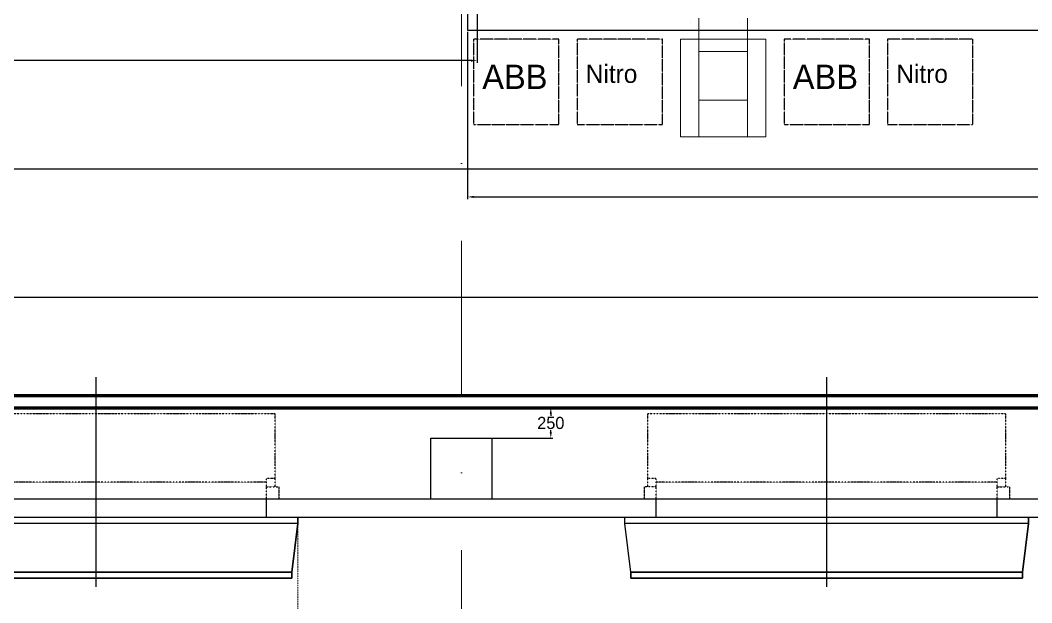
# Model space of a CAD drawing. Header units: metres. Extents: x 31500 to 1073645, y -1029792 to 61053.
# Drawn here: x 126086 to 134392, y -550883 to -546100 of the extents above; entities that cross this region are included whole.
import ezdxf

# ---------------------------------------------------------------- set-up
doc = ezdxf.new("R2010")
doc.units = ezdxf.units.M
doc.header["$PDMODE"] = 65
for name, pattern in [('DIVIDE', [1.25, 0.5, -0.25, 0, -0.25, 0, -0.25]), ('STRICHPUNKT', [1, 0.5, -0.25, 0, -0.25]), ('ČERCHOVANÁ', [25.4, 12.7, -6.35, 0, -6.35]), ('ČÁRKOVANÁ', [19.05, 12.7, -6.35])]:
    doc.linetypes.add(name, pattern=pattern)
for name, color, linetype in [('3', 3, 'STRICHPUNKT'), ('Layer15', 7, 'Continuous'), ('PS2', 7, 'Continuous'), ('TG-OBRYS', 1, 'Continuous')]:
    doc.layers.add(name, color=color, linetype=linetype)
doc.layers.add('Chlazení - kondenz', color=4, linetype='Continuous', lineweight=25)
doc.layers.add('TG-KOTY', color=2, linetype='Continuous', lineweight=18)
doc.layers.add('Osa(ISO)', color=6, linetype='Continuous', lineweight=25, true_color=0xff00ff)
doc.dimstyles.new('100', dxfattribs={"dimscale": 100, "dimtxt": 1, "dimasz": 0.5, "dimexe": 0.18, "dimexo": 0.0625, "dimgap": 0.09, "dimtad": 0, "dimtih": 1, "dimtoh": 1, "dimdec": 0, "dimzin": 0, "dimdsep": 46, "dimtxsty": 'Standard', "dimcen": 0.09, "dimadec": 0, "dimazin": 0, "dimtfac": 1, "dimtdec": 4, "dimtofl": 0, "dimtmove": 0, "dimatfit": 3, "dimfxl": 1, "dimtolj": 1, "dimtzin": 0, "dimarcsym": 0})

# ---------------------------------------------------------------- blocks, each defined once
blk = doc.blocks.new('4A$4145464748494A4B4C4D4E4F505152535455565758595A5B5C5D5E5F606162636465666768696A6B6C6D6E6F707172737475767778797A7B7C7D7E7F808182838485868788898A8B8C8D8E8F909192939495969798999A9B9C9D9E9FA0A1A2A3A4A5A6A7A8A9AAABACADAEAFB0B1B2B3B4B6B7B8B9BABBBCBDBEBFC0C1C2C3C4C5C6C7C8C9CACBCCCDCECFD0D1D2D3D4D5D6D7D8D9DADBDCDDDEDFE0E1E2E3E4E5E6E7E8E9EAEBECEDEEEFF0F1F2F3F4F5F6F7F8F9FAFBFCFDFEFF10010110210310410510610710810910A10B10C10D10E10F11011111211311411511611711811911A11B11C11D11E11F12012112212312412512612712812912A12B12C12D12E12F13013113213313413513613713813913A13B13C13D13E13F14014114214314414514614714814914A14B14C14D14E14F15015115215315415515615715815915A15B15C15D15E15F16016116216316416516616716816916A16B16C16D16E16F17017117217317417517617717817917A17B17C17D17E17F18018118218318418518618718818918A18B18C18D18E18F19019119219319419519619719819919A19B19C19D19E19F1A01A11A21A31A41A51A61A71A81A91AA1AB1AC1AD1AE1AF1B01B11B21B31B41B51B61B71B81B91BA1BB1BC1BD1BE1BF1C01C11C21C31C41C51C61C71C81C91CA1CB1CC1CD1CE1CF1D01D11D21D31D41D51D61D71D81D91DA1DB1DC1DD1DE1DF1E01E11E21E31E41E51E61E71E81E91EA1EB1EC1ED1EE1EF1F01F11F21F31F41F51F61F71F81F91FA1FB1FC1FD1FE1FF20020120220320420520620720820920A20B20C20D20E20F21021121221321421521621721821921A21B21C21D21E21F22022122222322422522622722822922A22B22C22D22E22F23023123223323423523623723823923A23B23C23D23E23F24024124224324424524624724824924A24B24C24D24E24F25025125225325425525625725825925A25B25C25D25E25F26026126226326426526626726826926A26B26C26D26E26F27027127227327427527627727827927A27B27C27D27E27F28028128228328428528628728828928A28B28C28D28E28F29029129229329429529629729829929A29B29C29D29E29F2A02A12A22A32A42A52A62A72A82A92AA2AB2AC2AD2AE2AF2B02B12B22B32B42B52B62B72B82B92BA2BB2BC2BD2BE2BF2C02C12C22C32C42C52C62C72C82C92CA2CB2CC2CD2CE2CF2D02D12D22D32D42D52D62D72D82D92DA2DB2DC2DD2DE2DF2E02E12E22E32E42E52E62E72E82E92EA2EB2EC2ED2EE2EF2F02F12F22F32F42F52F62F72F82F92FA2FB2FC2FD2FE2FF30030130230330430530630730830930A30B30C30D30E30F31031131231331431531631731831931A31B31C31D31E31F32032132232332432532632732832932A32B32C32D32E32F33033133233333433533633733833933A33B33C33D33E33F34034134234334434534634734834934A34B34C34D34E34F35035135235335435535635735835935A35B35C35D35E35F36036136236336436536636736836936A36B36C36D36E36F37037137237337437537637737837937A37B37C37D37E37F38038138238338438538638738838938A38B38C38D38E38F39039139239339439539639739839939A39B39C39D39E39F3A03A13A23A33A43A53A63A73A83A93AA3AB3AC3AD3AE3AF3B03B13B23B33B43B53B63B73B83B93BA3BB3BC3BD3BE3BF3C03C13C23C33C43C53C63C73C83C93CA3CB3CC3CD3CE3CF3D03D13D23D33D43D53D63D73D83D93DA3DB3DC3DD3DE3DF3E03E13E23E33E43E53E63E73E83E93EA3EB3EC3ED3EE3EF3F03F13F23F33F43F53F63F73F83F93FA3FB3FC3FD3FE3FF40040140240340440540640740840940A40B40C40D40E40F41041141241341441541641741841941A41B41C41D41E41F42042142242342442542642742842942A42B42C42D42E42F43043143243343443543643743843943A43B43C43D43E43F44044144244344444544644744844944A44B44C44D44E44F45045145245345445545645745845945A45B45C45D45E45F46046146246346446546646746846946A46B46C46D46E46F47047147247347447547647747847947A47B47C47D47E47F48048148248348448548648748848948A48B48C48D48E48F49049149249349449549649749849949A49B49C49D49E49F4A04A14A24A34A44A54A64A74A84A94AA4AB4AC4AD4AE4AF4B04B14B24B34B44B54B64B74B84B94BA4BB4BC4BD4BE4BF4C04C14C24C34C44C54C64C74C84C94CA4CB4CC4CD4CE4CF4D04D14D24D34D44D54D64D74D84D94DA4DB4DC4DD4DE4DF4E04E14E24E34E44E54E64E74E84E94EA4EB4EC4ED4EE4EF4F04F14F24F34F44F54F64F74F84F94FA4FB4FC4FD4FE4FF50050150250350450550650750850950A50B50C50D50E50F51051151251351451551651751851951A51B51C51D51E51F52052152252352452552652752852952A52B52C52D52E52F53053153253353453553653753853953A53B53C53D53E53F54054154254354454554654754854954A54B54C54D54E54F55055155255355455555655755855955A55B55C55D55E55F56056156256356456556656756856956A56B56C56D56E56F57057157257357457557657757857957A57B57C57D57E57F58058158258358458558658758858958A58B58C58D58E58F59059159259359459559659759859959A59B59C59D59E59F5A05A15A25A35A45A55A65A75A85A95AA5AB5AC5AD5AE5AF5B05B15B25B35B45B55B65B75B85B95BA5BB5BC5BD5BE5BF5C05C15C25C35C45C55C65C75C85C95CA5CB5CC5CD5CE5CF5D05D15D25D35D45D55D65D75D85D95DA5DB5DC5DD5DE5DF5E05E15E25E35E45E55E65E75E85E95EA5EB5EC5ED5EE5EF5F05F15F25F35F45F55F65F75F85F95FA5FB5FC5FD5FE5FF60060160260360460560660760860960A60B60C60D60E60F61061161261361461561661761861961A61B61C61D61E61F62062162262362462562662762862962A62B62C62D62E62F63063163263363463563663763863963A63B63C63D63E63F64064164264364464564664764864964A64B64C64D64E64F65065165265365465565665765865965A65B65C65D65E65F66066166266366466566666766866966A66B66C66D66E66F67067167267367467567667767867967A67B67C67D67E67F68068168268368468568668768868968A68B68C68D68E68F69069169269369469569669869969A69B69C69D69E69F6A06A16A26A36A46A56A66A76A86A96AA6AB6AC6AD6AE6AF6B06B16B26B36B46B56B66B76B86B96BA6BB6BC6BD6BE6BF6C06C16C26C36C46C56C66C76C86C96CA6CB6CC6CD6CE6CF6D06D16D26D36D46D56D66D76D86D96DA6DB6DC6DD6DE6DF6E06E16E26E36E46E56E66E76E86E96EA6EB6EC6ED6EE6EF6F06F16F26F36F46F56F66F76F86F96FA6FB6FC6FD6FE6FF70070170270370470570670770870970A70B70C70D70E70F71071171271371471571671771871971A71B71C71D71E71F72072172272372472572672772872972A72B72C72D72E72F73073173273373473573673773873973A73B73C73D73E73F74074174274374474574674774874974A74B74C74D74E74F75075175275375475575675775875975A75B75C75D75E75F76076176276376476576676776876976A76B76C76D76E76F77077177277377477577677777877977A77B77C77D77E77F78078178278378478578678778878978A78B78C78D78E78F79079179279379479579679779879979A79B79C79D79E79F7A07A17A27A37A47A57A67A77A87A97AA7AB7AC7AD7AE7AF7B07B17B27B37B47B57B67B77B87B97BA7BB7BC7BD7BE7BF7C07C17C27C37C47C57C67C77C87C97CA7CB7CC7CD7CE7CF7D07D17D27D37D47D57D67D77D87D97DA7DB7DC7DD7DE7DF7E07E17E27E37E47E57E67E77E87E97EA7EB7EC7ED7EE7EF7F07F17F27F37F47F57F67F77F87F97FA7FB7FC7FD7FE7FF80080180280380480580680780880980A80B80C80D80E80F81081181281381481581681781881981A81B81C81D81E81F82082182282382482582682782882982A82B82C82D82E82F83083183283383483583683783883983A83B83C83D83E83F84084184284384484584684784884984A84B84C84D84E84F85085185285385485585685785885985A85B85C85D85E85F86086186286386486586686786886986A86B86C86D86E86F87087187287387487587687787887987A87B87C87D87E87F88088188288388488588688788888988A88B88C88D88E88F89089189289389489589689789889989A89B89C89D89E89F8A08A18A28A38A48A58A68A78A88A98AA8AB8AC8AD8AE8AF8B08B18B28B38B48B58B68B78B88B98BA8BB8BC8BD8BE8BF8C08C18C28C38C48C58C68C78C88C98CA8CB8CC8CD8CE8CF8D08D18D28D38D48D58D68D78D88D98DA8DB8DC8DD8DE8DF8E08E18E28E38E48E58E68E78E88E98EA8EB8EC8ED8EE8EF8F08F18F28F38F48F58F68F78F88F98FA8FB8FC8FD8FE8FF90090190290390490590690790890990A90B90C90D90E90F91091191291391491591691791891991A91B91C91D91E91F92092192292392492592692792892992A92B92C92D92E92F93093193293393493593693793893993A93B93C93D93E93F94094194294394494594694794894994A94B94C94D94E94F95095195295395495595695795895995A95B95C95D95E95F96096196296396496596696796896996A96B96C96D96E96F97097197297397497597697797897997A97B97C97D97E97F98098198298398498598698798898998A98B98C98D98E98F99099199299399499599699799899999A99B99C99D99E99F9A09A19A29A39A49A59A69A79A89A99AA9AB9AC9AD9AE9AF9B09B19B29B39B49B59B69B79B89B99BA9BB9BC9BD9BE9BF9C09C19C29C39C49C59C69C79C89C99CA9CB9CC9CD9CE9CF9D09D19D29D39D49D59D69D79D89D99DA9DB9DC9DD9DE9DF9E09E19E29E39E49E59E69E79E89E99EA9EB9EC9ED9EE9EF9F09F19F29F39F49F59F69F79F89F99FA9FB9FC9FD9FE9FFA00A01A02A03A04A05A06A07A08A09A0AA0BA0CA0DA0EA0FA10A11A12A13A14A15A16A17A18A19A1AA1BA1CA1DA1EA1FA20A21A22A23A24A25A26A27A28A29A2AA2BA2CA2DA2EA2FA30A31A32A33A34A35A36A37A38A39A3AA3BA3CA3DA3EA3FA40A41A42A43A44A45A46A47A48A49A4AA4BA4CA4DA4EA4FA50A51A52A53A54A55A56A57A58A59A5AA5BA5CA5DA5EA5FA60A61A62A63A64A65A66A67A68A69A6AA6BA6CA6DA6EA6FA70A71A72A73A74A75A76A77A78A79A7AA7BA7CA7DA7EA80A81A82A83A84A85A86A87A88A89')
at = {"layer": 'Layer15', "color": 3, "lineweight": 0}
for p, q in [((-200, -275), (-200, 0)), ((200, -275), (200, 0)), ((-269.9, -37.2), (-269.9, -36.7)), ((-269.9, -37.2), (-269.9, -36.7)), ((129.6, -36.7), (130.1, -36.7)), ((-200, -675), (-200, -975)), ((200, -675), (200, -975))]:
    blk.add_line(p, q, dxfattribs=at)
for points in [[(-350, -975), (350, -975), (350, -175), (-350, -175)], [(-200, -675), (200, -675), (200, -275), (-200, -275)]]:
    blk.add_lwpolyline(points, close=True, dxfattribs=at)
blk = doc.blocks.new('*D3799')
at = {"layer": 'DEFPOINTS', "color": 0}
for p in [(120458.5, -545431.9), (129838.5, -545431.9), (129838.5, -546431.9)]:
    blk.add_point(p, dxfattribs=at)
at = {"layer": 'TG-KOTY', "color": 0, "lineweight": -2}
for p, q in [((120458.5, -545438.1), (120458.5, -546449.9)), ((129838.5, -545438.1), (129838.5, -546449.9)), ((120508.5, -546431.9), (124864.7, -546431.9)), ((129788.5, -546431.9), (125232.7, -546431.9))]:
    blk.add_line(p, q, dxfattribs=at)
at = {"layer": 'TG-KOTY', "color": 0}
for points in [[(120508.5, -546423.5), (120508.5, -546440.2), (120458.5, -546431.9)], [(129788.5, -546440.2), (129788.5, -546423.5), (129838.5, -546431.9)]]:
    blk.add_solid(points, dxfattribs=at)
at = {"layer": 'TG-KOTY', "color": 0, "insert": (125048.7, -546431.9), "char_height": 100, "attachment_point": 5}
blk.add_mtext('\\A1;9380', dxfattribs=at)
blk = doc.blocks.new('*D3823')
at = {"layer": 'DEFPOINTS', "color": 0}
for p in [(129758.5, -546188.1), (140958.5, -546181.9), (140958.5, -547550.7)]:
    blk.add_point(p, dxfattribs=at)
at = {"layer": 'TG-KOTY', "color": 0, "lineweight": -2}
for p, q in [((129758.5, -546194.4), (129758.5, -547568.7)), ((140958.5, -546188.1), (140958.5, -547568.7)), ((129808.5, -547550.7), (135166.1, -547550.7)), ((140908.5, -547550.7), (135550.8, -547550.7))]:
    blk.add_line(p, q, dxfattribs=at)
at = {"layer": 'TG-KOTY', "color": 0}
for points in [[(129808.5, -547542.4), (129808.5, -547559.1), (129758.5, -547550.7)], [(140908.5, -547559.1), (140908.5, -547542.4), (140958.5, -547550.7)]]:
    blk.add_solid(points, dxfattribs=at)
at = {"layer": 'TG-KOTY', "color": 0, "insert": (135358.5, -547550.7), "char_height": 100, "attachment_point": 5}
blk.add_mtext('\\A1;11200', dxfattribs=at)
blk = doc.blocks.new('*D3824')
at = {"layer": 'DEFPOINTS', "color": 0}
for p in [(162258.7, -547155.1), (108558.5, -547186.5), (162258.7, -548374.9)]:
    blk.add_point(p, dxfattribs=at)
at = {"layer": 'TG-KOTY', "color": 0, "lineweight": -2}
for p, q in [((162258.7, -547161.3), (162258.7, -548392.9)), ((108558.5, -547192.7), (108558.5, -548392.9)), ((108608.5, -548374.9), (135182.9, -548374.9)), ((162208.7, -548374.9), (135634.3, -548374.9))]:
    blk.add_line(p, q, dxfattribs=at)
at = {"layer": 'TG-KOTY', "color": 0}
for points in [[(108608.5, -548366.6), (108608.5, -548383.2), (108558.5, -548374.9)], [(162208.7, -548383.2), (162208.7, -548366.6), (162258.7, -548374.9)]]:
    blk.add_solid(points, dxfattribs=at)
at = {"layer": 'TG-KOTY', "color": 0, "insert": (135408.6, -548374.9), "char_height": 100, "attachment_point": 5}
blk.add_mtext('\\A1;53700', dxfattribs=at)
blk = doc.blocks.new('*D3825')
at = {"layer": 'DEFPOINTS', "color": 0}
for p in [(135438.5, -545331.9), (108658.5, -547322.9), (108658.5, -548431.9)]:
    blk.add_point(p, dxfattribs=at)
at = {"layer": 'TG-KOTY', "color": 0, "lineweight": -2}
for p, q in [((135438.5, -545338.1), (135438.5, -547340.9)), ((108658.5, -548425.6), (108658.5, -547304.9)), ((108708.5, -547322.9), (121814.5, -547322.9)), ((135388.5, -547322.9), (122282.5, -547322.9))]:
    blk.add_line(p, q, dxfattribs=at)
at = {"layer": 'TG-KOTY', "color": 0}
for points in [[(108708.5, -547314.6), (108708.5, -547331.2), (108658.5, -547322.9)], [(135388.5, -547331.2), (135388.5, -547314.6), (135438.5, -547322.9)]]:
    blk.add_solid(points, dxfattribs=at)
at = {"layer": 'TG-KOTY', "color": 0, "insert": (122048.5, -547322.9), "char_height": 100, "attachment_point": 5}
blk.add_mtext('\\A1;26780', dxfattribs=at)
blk = doc.blocks.new('*D3830')
at = {"layer": 'DEFPOINTS', "color": 0}
for p in [(129958.5, -549281.9), (130442.5, -549281.9), (129958.5, -549531.9)]:
    blk.add_point(p, dxfattribs=at)
at = {"layer": 'TG-KOTY', "color": 0, "lineweight": -2}
for p, q in [((129964.7, -549281.9), (130460.5, -549281.9)), ((130442.5, -549331.9), (130442.5, -549347.9)), ((130442.5, -549481.9), (130442.5, -549465.9)), ((129964.7, -549531.9), (130460.5, -549531.9))]:
    blk.add_line(p, q, dxfattribs=at)
at = {"layer": 'TG-KOTY', "color": 0}
for points in [[(130450.8, -549331.9), (130434.1, -549331.9), (130442.5, -549281.9)], [(130434.1, -549481.9), (130450.8, -549481.9), (130442.5, -549531.9)]]:
    blk.add_solid(points, dxfattribs=at)
at = {"layer": 'TG-KOTY', "color": 0, "insert": (130442.5, -549406.9), "char_height": 100, "attachment_point": 5}
blk.add_mtext('\\A1;250', dxfattribs=at)

msp = doc.modelspace()

# ---------------------------------------------------------------- linework, layer by layer
at = {"color": 7}
msp.add_line((129758.5, -541481.9), (129758.5, -546181.9), dxfattribs=at)
msp.add_line((129758.5, -546181.9), (140958.5, -546181.9))
at = {"layer": '3', "color": 230}
for p, q in [((130508.5, -546256.9), (129808.5, -546256.9)), ((129808.5, -546256.9), (129808.5, -546956.9)), ((130508.5, -546956.9), (130508.5, -546256.9)), ((133058.5, -546256.9), (132358.5, -546256.9)), ((132358.5, -546256.9), (132358.5, -546956.9)), ((133058.5, -546956.9), (133058.5, -546256.9)), ((129808.5, -546956.9), (130508.5, -546956.9)), ((132358.5, -546956.9), (133058.5, -546956.9))]:
    msp.add_line(p, q, dxfattribs=at)
at = {"layer": '3', "color": 3}
for p, q in [((131358.5, -546256.9), (130658.5, -546256.9)), ((130658.5, -546256.9), (130658.5, -546956.9)), ((131358.5, -546956.9), (131358.5, -546256.9)), ((133908.5, -546256.9), (133208.5, -546256.9)), ((133208.5, -546256.9), (133208.5, -546956.9)), ((133908.5, -546956.9), (133908.5, -546256.9)), ((130658.5, -546956.9), (131358.5, -546956.9)), ((133208.5, -546956.9), (133908.5, -546956.9))]:
    msp.add_line(p, q, dxfattribs=at)
at = {"layer": 'Layer15', "color": 9, "linetype": 'ČÁRKOVANÁ', "lineweight": 0}
msp.add_line((128366, -550181.9), (128366, -559073.7), dxfattribs=at)
at = {"layer": 'Osa(ISO)', "linetype": 'ČERCHOVANÁ', "lineweight": 0, "ltscale": 100}
msp.add_line((129708.5, -559341.4), (129708.5, -518824.8), dxfattribs=at)
at = {"layer": 'PS2', "linetype": 'Continuous'}
for p, q in [((126708.5, -550751.9), (126708.5, -549031.9)), ((132708.5, -550751.9), (132708.5, -549031.9)), ((128108.5, -550031.9), (125308.5, -550031.9)), ((134108.5, -550031.9), (131308.5, -550031.9)), ((128366, -550231.9), (125051, -550231.9)), ((128108.5, -550181.9), (125308.5, -550181.9)), ((128316, -550631.9), (128366, -550231.9)), ((128366, -550231.9), (128316, -550631.9)), ((128366, -550231.9), (128366, -550181.9)), ((128366, -550181.9), (128366, -550231.9)), ((131051, -550231.9), (131051, -550181.9)), ((134366, -550231.9), (131051, -550231.9)), ((131101, -550631.9), (131051, -550231.9)), ((134108.5, -550181.9), (131308.5, -550181.9)), ((134316, -550631.9), (134366, -550231.9)), ((134366, -550231.9), (134316, -550631.9)), ((134366, -550231.9), (134366, -550181.9)), ((134366, -550181.9), (134366, -550231.9)), ((125101, -550631.9), (128316, -550631.9)), ((128316, -550631.9), (125101, -550631.9)), ((128316, -550631.9), (128316, -550681.9)), ((128316, -550681.9), (128316, -550631.9)), ((128316, -550631.9), (128316, -550681.9)), ((131101, -550631.9), (134316, -550631.9)), ((134316, -550631.9), (131101, -550631.9)), ((131101, -550631.9), (131101, -550681.9)), ((131101, -550681.9), (131101, -550631.9)), ((131101, -550681.9), (131101, -550631.9)), ((134316, -550631.9), (134316, -550681.9)), ((134316, -550681.9), (134316, -550631.9)), ((134316, -550631.9), (134316, -550681.9)), ((128316, -550681.9), (125101, -550681.9)), ((125101, -550681.9), (128316, -550681.9)), ((134316, -550681.9), (131101, -550681.9)), ((131101, -550681.9), (134316, -550681.9))]:
    msp.add_line(p, q, dxfattribs=at)
at = {"layer": 'PS2', "linetype": 'DIVIDE'}
for p, q in [((128178.5, -549331.9), (125238.5, -549331.9)), ((128178.5, -549861.9), (128178.5, -549331.9)), ((134178.5, -549331.9), (131238.5, -549331.9)), ((131238.5, -549861.9), (131238.5, -549331.9)), ((134178.5, -549861.9), (134178.5, -549331.9)), ((128108.5, -549891.9), (125308.5, -549891.9)), ((128178.5, -549861.9), (128108.5, -549861.9)), ((128108.5, -549931.9), (128108.5, -549861.9)), ((128178.5, -549931.9), (128178.5, -549861.9)), ((131308.5, -549861.9), (131238.5, -549861.9)), ((131238.5, -549931.9), (131238.5, -549861.9)), ((131308.5, -549931.9), (131308.5, -549861.9)), ((134108.5, -549891.9), (131308.5, -549891.9)), ((134178.5, -549861.9), (134108.5, -549861.9)), ((134108.5, -549931.9), (134108.5, -549861.9)), ((134178.5, -549931.9), (134178.5, -549861.9)), ((128108.5, -550031.9), (128108.5, -549931.9)), ((128108.5, -549931.9), (128208.5, -549931.9)), ((128208.5, -549931.9), (128208.5, -550031.9)), ((131208.5, -549931.9), (131208.5, -550031.9)), ((131308.5, -549931.9), (131208.5, -549931.9)), ((131308.5, -550031.9), (131308.5, -549931.9)), ((134108.5, -550031.9), (134108.5, -549931.9)), ((134108.5, -549931.9), (134208.5, -549931.9)), ((134208.5, -549931.9), (134208.5, -550031.9))]:
    msp.add_line(p, q, dxfattribs=at)
at = {"layer": 'PS2', "color": 3}
for p, q in [((129458.5, -549531.9), (129958.5, -549531.9)), ((129458.5, -550031.9), (129458.5, -549531.9)), ((129958.5, -549531.9), (129958.5, -550031.9)), ((128108.5, -550181.9), (128108.5, -550031.9)), ((128108.5, -550181.9), (128108.5, -550031.9)), ((131308.5, -550031.9), (128108.5, -550031.9)), ((129958.5, -550031.9), (129458.5, -550031.9)), ((131308.5, -550181.9), (131308.5, -550031.9)), ((131308.5, -550181.9), (131308.5, -550031.9)), ((134108.5, -550181.9), (134108.5, -550031.9)), ((134108.5, -550181.9), (134108.5, -550031.9)), ((137308.5, -550031.9), (134108.5, -550031.9)), ((131308.5, -550181.9), (128108.5, -550181.9)), ((137308.5, -550181.9), (134108.5, -550181.9))]:
    msp.add_line(p, q, dxfattribs=at)
at = {"layer": 'TG-OBRYS', "lineweight": 100}
for p, q in [((108658.5, -549181.9), (162158.7, -549181.9)), ((108558.5, -549281.9), (162258.7, -549281.9))]:
    msp.add_line(p, q, dxfattribs=at)

# ---------------------------------------------------------------- block references
at = {"layer": 'Chlazení - kondenz', "color": 5, "lineweight": 0}
msp.add_blockref('4A$4145464748494A4B4C4D4E4F505152535455565758595A5B5C5D5E5F606162636465666768696A6B6C6D6E6F707172737475767778797A7B7C7D7E7F808182838485868788898A8B8C8D8E8F909192939495969798999A9B9C9D9E9FA0A1A2A3A4A5A6A7A8A9AAABACADAEAFB0B1B2B3B4B6B7B8B9BABBBCBDBEBFC0C1C2C3C4C5C6C7C8C9CACBCCCDCECFD0D1D2D3D4D5D6D7D8D9DADBDCDDDEDFE0E1E2E3E4E5E6E7E8E9EAEBECEDEEEFF0F1F2F3F4F5F6F7F8F9FAFBFCFDFEFF10010110210310410510610710810910A10B10C10D10E10F11011111211311411511611711811911A11B11C11D11E11F12012112212312412512612712812912A12B12C12D12E12F13013113213313413513613713813913A13B13C13D13E13F14014114214314414514614714814914A14B14C14D14E14F15015115215315415515615715815915A15B15C15D15E15F16016116216316416516616716816916A16B16C16D16E16F17017117217317417517617717817917A17B17C17D17E17F18018118218318418518618718818918A18B18C18D18E18F19019119219319419519619719819919A19B19C19D19E19F1A01A11A21A31A41A51A61A71A81A91AA1AB1AC1AD1AE1AF1B01B11B21B31B41B51B61B71B81B91BA1BB1BC1BD1BE1BF1C01C11C21C31C41C51C61C71C81C91CA1CB1CC1CD1CE1CF1D01D11D21D31D41D51D61D71D81D91DA1DB1DC1DD1DE1DF1E01E11E21E31E41E51E61E71E81E91EA1EB1EC1ED1EE1EF1F01F11F21F31F41F51F61F71F81F91FA1FB1FC1FD1FE1FF20020120220320420520620720820920A20B20C20D20E20F21021121221321421521621721821921A21B21C21D21E21F22022122222322422522622722822922A22B22C22D22E22F23023123223323423523623723823923A23B23C23D23E23F24024124224324424524624724824924A24B24C24D24E24F25025125225325425525625725825925A25B25C25D25E25F26026126226326426526626726826926A26B26C26D26E26F27027127227327427527627727827927A27B27C27D27E27F28028128228328428528628728828928A28B28C28D28E28F29029129229329429529629729829929A29B29C29D29E29F2A02A12A22A32A42A52A62A72A82A92AA2AB2AC2AD2AE2AF2B02B12B22B32B42B52B62B72B82B92BA2BB2BC2BD2BE2BF2C02C12C22C32C42C52C62C72C82C92CA2CB2CC2CD2CE2CF2D02D12D22D32D42D52D62D72D82D92DA2DB2DC2DD2DE2DF2E02E12E22E32E42E52E62E72E82E92EA2EB2EC2ED2EE2EF2F02F12F22F32F42F52F62F72F82F92FA2FB2FC2FD2FE2FF30030130230330430530630730830930A30B30C30D30E30F31031131231331431531631731831931A31B31C31D31E31F32032132232332432532632732832932A32B32C32D32E32F33033133233333433533633733833933A33B33C33D33E33F34034134234334434534634734834934A34B34C34D34E34F35035135235335435535635735835935A35B35C35D35E35F36036136236336436536636736836936A36B36C36D36E36F37037137237337437537637737837937A37B37C37D37E37F38038138238338438538638738838938A38B38C38D38E38F39039139239339439539639739839939A39B39C39D39E39F3A03A13A23A33A43A53A63A73A83A93AA3AB3AC3AD3AE3AF3B03B13B23B33B43B53B63B73B83B93BA3BB3BC3BD3BE3BF3C03C13C23C33C43C53C63C73C83C93CA3CB3CC3CD3CE3CF3D03D13D23D33D43D53D63D73D83D93DA3DB3DC3DD3DE3DF3E03E13E23E33E43E53E63E73E83E93EA3EB3EC3ED3EE3EF3F03F13F23F33F43F53F63F73F83F93FA3FB3FC3FD3FE3FF40040140240340440540640740840940A40B40C40D40E40F41041141241341441541641741841941A41B41C41D41E41F42042142242342442542642742842942A42B42C42D42E42F43043143243343443543643743843943A43B43C43D43E43F44044144244344444544644744844944A44B44C44D44E44F45045145245345445545645745845945A45B45C45D45E45F46046146246346446546646746846946A46B46C46D46E46F47047147247347447547647747847947A47B47C47D47E47F48048148248348448548648748848948A48B48C48D48E48F49049149249349449549649749849949A49B49C49D49E49F4A04A14A24A34A44A54A64A74A84A94AA4AB4AC4AD4AE4AF4B04B14B24B34B44B54B64B74B84B94BA4BB4BC4BD4BE4BF4C04C14C24C34C44C54C64C74C84C94CA4CB4CC4CD4CE4CF4D04D14D24D34D44D54D64D74D84D94DA4DB4DC4DD4DE4DF4E04E14E24E34E44E54E64E74E84E94EA4EB4EC4ED4EE4EF4F04F14F24F34F44F54F64F74F84F94FA4FB4FC4FD4FE4FF50050150250350450550650750850950A50B50C50D50E50F51051151251351451551651751851951A51B51C51D51E51F52052152252352452552652752852952A52B52C52D52E52F53053153253353453553653753853953A53B53C53D53E53F54054154254354454554654754854954A54B54C54D54E54F55055155255355455555655755855955A55B55C55D55E55F56056156256356456556656756856956A56B56C56D56E56F57057157257357457557657757857957A57B57C57D57E57F58058158258358458558658758858958A58B58C58D58E58F59059159259359459559659759859959A59B59C59D59E59F5A05A15A25A35A45A55A65A75A85A95AA5AB5AC5AD5AE5AF5B05B15B25B35B45B55B65B75B85B95BA5BB5BC5BD5BE5BF5C05C15C25C35C45C55C65C75C85C95CA5CB5CC5CD5CE5CF5D05D15D25D35D45D55D65D75D85D95DA5DB5DC5DD5DE5DF5E05E15E25E35E45E55E65E75E85E95EA5EB5EC5ED5EE5EF5F05F15F25F35F45F55F65F75F85F95FA5FB5FC5FD5FE5FF60060160260360460560660760860960A60B60C60D60E60F61061161261361461561661761861961A61B61C61D61E61F62062162262362462562662762862962A62B62C62D62E62F63063163263363463563663763863963A63B63C63D63E63F64064164264364464564664764864964A64B64C64D64E64F65065165265365465565665765865965A65B65C65D65E65F66066166266366466566666766866966A66B66C66D66E66F67067167267367467567667767867967A67B67C67D67E67F68068168268368468568668768868968A68B68C68D68E68F69069169269369469569669869969A69B69C69D69E69F6A06A16A26A36A46A56A66A76A86A96AA6AB6AC6AD6AE6AF6B06B16B26B36B46B56B66B76B86B96BA6BB6BC6BD6BE6BF6C06C16C26C36C46C56C66C76C86C96CA6CB6CC6CD6CE6CF6D06D16D26D36D46D56D66D76D86D96DA6DB6DC6DD6DE6DF6E06E16E26E36E46E56E66E76E86E96EA6EB6EC6ED6EE6EF6F06F16F26F36F46F56F66F76F86F96FA6FB6FC6FD6FE6FF70070170270370470570670770870970A70B70C70D70E70F71071171271371471571671771871971A71B71C71D71E71F72072172272372472572672772872972A72B72C72D72E72F73073173273373473573673773873973A73B73C73D73E73F74074174274374474574674774874974A74B74C74D74E74F75075175275375475575675775875975A75B75C75D75E75F76076176276376476576676776876976A76B76C76D76E76F77077177277377477577677777877977A77B77C77D77E77F78078178278378478578678778878978A78B78C78D78E78F79079179279379479579679779879979A79B79C79D79E79F7A07A17A27A37A47A57A67A77A87A97AA7AB7AC7AD7AE7AF7B07B17B27B37B47B57B67B77B87B97BA7BB7BC7BD7BE7BF7C07C17C27C37C47C57C67C77C87C97CA7CB7CC7CD7CE7CF7D07D17D27D37D47D57D67D77D87D97DA7DB7DC7DD7DE7DF7E07E17E27E37E47E57E67E77E87E97EA7EB7EC7ED7EE7EF7F07F17F27F37F47F57F67F77F87F97FA7FB7FC7FD7FE7FF80080180280380480580680780880980A80B80C80D80E80F81081181281381481581681781881981A81B81C81D81E81F82082182282382482582682782882982A82B82C82D82E82F83083183283383483583683783883983A83B83C83D83E83F84084184284384484584684784884984A84B84C84D84E84F85085185285385485585685785885985A85B85C85D85E85F86086186286386486586686786886986A86B86C86D86E86F87087187287387487587687787887987A87B87C87D87E87F88088188288388488588688788888988A88B88C88D88E88F89089189289389489589689789889989A89B89C89D89E89F8A08A18A28A38A48A58A68A78A88A98AA8AB8AC8AD8AE8AF8B08B18B28B38B48B58B68B78B88B98BA8BB8BC8BD8BE8BF8C08C18C28C38C48C58C68C78C88C98CA8CB8CC8CD8CE8CF8D08D18D28D38D48D58D68D78D88D98DA8DB8DC8DD8DE8DF8E08E18E28E38E48E58E68E78E88E98EA8EB8EC8ED8EE8EF8F08F18F28F38F48F58F68F78F88F98FA8FB8FC8FD8FE8FF90090190290390490590690790890990A90B90C90D90E90F91091191291391491591691791891991A91B91C91D91E91F92092192292392492592692792892992A92B92C92D92E92F93093193293393493593693793893993A93B93C93D93E93F94094194294394494594694794894994A94B94C94D94E94F95095195295395495595695795895995A95B95C95D95E95F96096196296396496596696796896996A96B96C96D96E96F97097197297397497597697797897997A97B97C97D97E97F98098198298398498598698798898998A98B98C98D98E98F99099199299399499599699799899999A99B99C99D99E99F9A09A19A29A39A49A59A69A79A89A99AA9AB9AC9AD9AE9AF9B09B19B29B39B49B59B69B79B89B99BA9BB9BC9BD9BE9BF9C09C19C29C39C49C59C69C79C89C99CA9CB9CC9CD9CE9CF9D09D19D29D39D49D59D69D79D89D99DA9DB9DC9DD9DE9DF9E09E19E29E39E49E59E69E79E89E99EA9EB9EC9ED9EE9EF9F09F19F29F39F49F59F69F79F89F99FA9FB9FC9FD9FE9FFA00A01A02A03A04A05A06A07A08A09A0AA0BA0CA0DA0EA0FA10A11A12A13A14A15A16A17A18A19A1AA1BA1CA1DA1EA1FA20A21A22A23A24A25A26A27A28A29A2AA2BA2CA2DA2EA2FA30A31A32A33A34A35A36A37A38A39A3AA3BA3CA3DA3EA3FA40A41A42A43A44A45A46A47A48A49A4AA4BA4CA4DA4EA4FA50A51A52A53A54A55A56A57A58A59A5AA5BA5CA5DA5EA5FA60A61A62A63A64A65A66A67A68A69A6AA6BA6CA6DA6EA6FA70A71A72A73A74A75A76A77A78A79A7AA7BA7CA7DA7EA80A81A82A83A84A85A86A87A88A89', (131858.5, -546081.9), dxfattribs=at)

# ---------------------------------------------------------------- texts
at = {"layer": '3', "color": 1, "linetype": 'Continuous', "text_generation_flag": 6}
for s, height, p in [('ABB', 200, (129879.8, -546664.7)), ('Nitro', 150, (130729.8, -546614.7)), ('ABB', 200, (132429.8, -546664.7)), ('Nitro', 150, (133279.8, -546614.7))]:
    msp.add_text(s, height=height, rotation=180, dxfattribs=at).set_placement(p)

# ---------------------------------------------------------------- dimensions: what is measured, and where the dimension line sits
at = {"layer": 'TG-KOTY'}
for base, p1, p2, picture, middle in [((108658.5, -547322.9), (135438.5, -545331.9), (108658.5, -548431.9), '*D3825', (122048.5, -547322.9)), ((140958.5, -547550.7), (129758.5, -546188.1), (140958.5, -546181.9), '*D3823', (135358.5, -547550.7))]:
    dim = msp.add_linear_dim(base=base, p1=p1, p2=p2, dimstyle='100', dxfattribs=at)
    dim.commit()
    dim.dimension.update_dxf_attribs({"geometry": picture, "text_midpoint": middle})
for base, p1, p2, picture, middle in [((129838.5, -546431.9), (120458.5, -545431.9), (129838.5, -545431.9), '*D3799', (125048.7, -546431.9)), ((162258.7, -548374.9), (108558.5, -547186.5), (162258.7, -547155.1), '*D3824', (135408.6, -548374.9))]:
    dim = msp.add_linear_dim(base=base, p1=p1, p2=p2, dimstyle='100', dxfattribs=at)
    dim.commit()
    dim.dimension.update_dxf_attribs({"geometry": picture, "text_midpoint": middle, "dimtype": 160})
dim = msp.add_linear_dim(base=(130442.5, -549281.9), p1=(129958.5, -549531.9), p2=(129958.5, -549281.9), angle=90, dimstyle='100', dxfattribs=at)
dim.commit()
dim.dimension.update_dxf_attribs({"geometry": '*D3830', "text_midpoint": (130442.5, -549406.9)})

doc.saveas('drawing.dxf')
